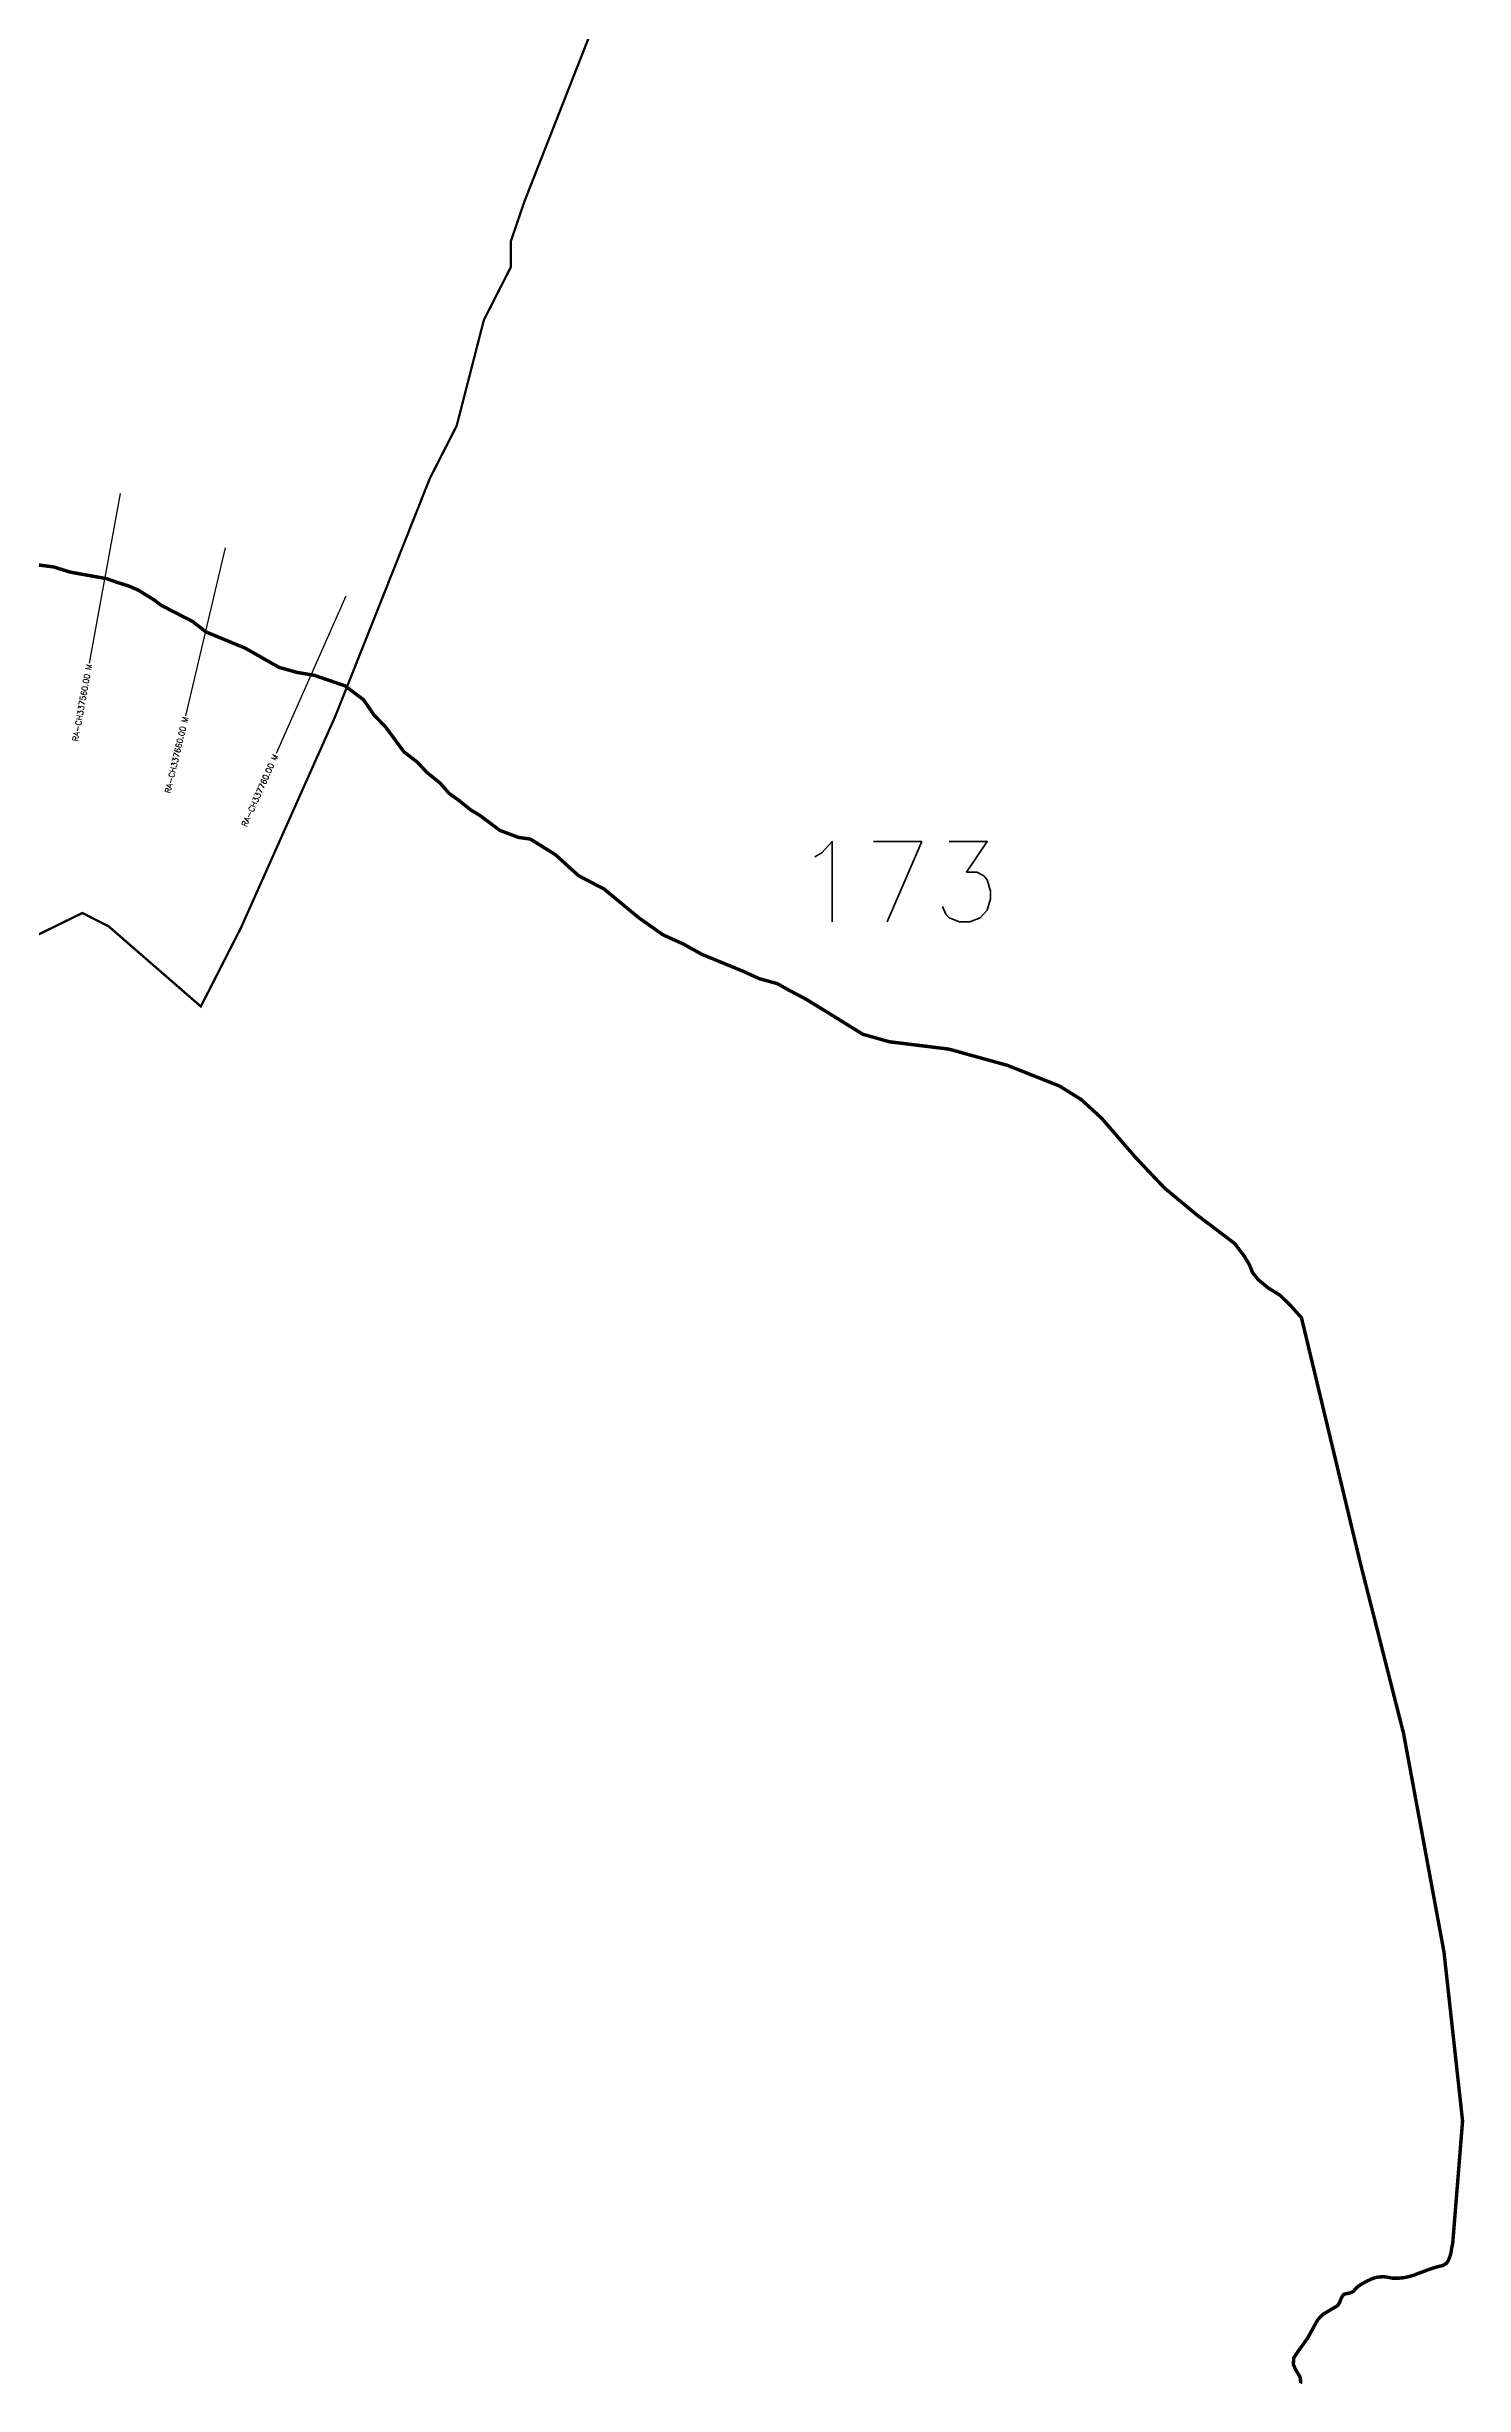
# Model space of a CAD drawing. Header units: metres. Extents: x 289015 to 292738, y 1988877 to 1992766.
# Drawn here: x 291504 to 292738, y 1988877 to 1990912 of the extents above; entities that cross this region are included whole.
import ezdxf
from ezdxf.enums import TextEntityAlignment as Align

# ---------------------------------------------------------------- set-up
doc = ezdxf.new("R2010")
doc.units = ezdxf.units.M
doc.header["$MEASUREMENT"] = 0
for name, color, linetype in [('CS', 134, 'Continuous'), ('CSMark', 6, 'Continuous'), ('NATURALLY PROTECTED', 3, 'Continuous')]:
    doc.layers.add(name, color=color, linetype=linetype)
doc.styles.get("Standard").update_dxf_attribs({"font": 'simplex.shx'})

msp = doc.modelspace()

# ---------------------------------------------------------------- linework, layer by layer
at = {"color": 6, "const_width": 2, "flags": 128}
msp.add_lwpolyline([(291978.6, 1990927.3), (291919.9, 1990777.9), (291908.1, 1990743.4), (291907.9, 1990720.4), (291884.5, 1990674.5), (291860.8, 1990582.4), (291837.4, 1990536.5), (291755.1, 1990329.6), (291673.1, 1990145.8), (291638, 1990077), (291557.8, 1990146.7), (291534.9, 1990158.4), (291488.6, 1990135.7)], dxfattribs=at)
at = {"layer": 'CS'}
for p, q in [((291567.7, 1990523.4), (291540.9, 1990375.9)), ((291659.1, 1990476.1), (291624.8, 1990330.1)), ((291764.3, 1990434.2), (291703.6, 1990297.1))]:
    msp.add_line(p, q, dxfattribs=at)
at = {"layer": 'NATURALLY PROTECTED', "const_width": 3, "flags": 128}
msp.add_lwpolyline([(291492.4, 1990461.8), (291509.7, 1990459.6), (291524.1, 1990455.1), (291541.3, 1990452), (291556.3, 1990449.3), (291564.6, 1990446.3), (291575.2, 1990443), (291583.5, 1990439.4), (291597.4, 1990430.8), (291603.6, 1990426.1), (291631, 1990412), (291642.5, 1990403), (291676.6, 1990388.9), (291706, 1990372.2), (291721.6, 1990367.8), (291736.9, 1990365.2), (291763.6, 1990356.1), (291779.7, 1990344), (291788.6, 1990331), (291799.2, 1990319.9), (291814.9, 1990298.6), (291826.6, 1990289.6), (291835, 1990280.6), (291846.2, 1990271.6), (291854.4, 1990262.3), (291862.7, 1990256.4), (291873.3, 1990247.9), (291881.3, 1990243.1), (291898.3, 1990230.3), (291914.5, 1990224.2), (291925, 1990222.7), (291946.8, 1990209.1), (291967, 1990190.8), (291989.2, 1990179.2), (292019.7, 1990154), (292040.4, 1990139.4), (292058.1, 1990131.4), (292074.3, 1990122.4), (292110.6, 1990107.5), (292124.1, 1990101.3), (292140, 1990096.9), (292150.7, 1990090.9), (292165.1, 1990083.3), (292185.5, 1990070.8), (292214.5, 1990052.8), (292237.6, 1990046.3), (292289.4, 1990039.9), (292340.3, 1990025.8), (292385.7, 1990007.8), (292398.7, 1989999.7), (292404.7, 1989996), (292422.5, 1989979.7), (292451.9, 1989945.7), (292477.2, 1989919), (292505.4, 1989895.6), (292538.2, 1989870.8), (292546.7, 1989859.7), (292551.1, 1989852.3), (292554, 1989845.2), (292558.8, 1989839.3), (292567.4, 1989832.1), (292578, 1989825.5), (292586.8, 1989816.9), (292596.5, 1989806.1), (292647.6, 1989593.2), (292685.4, 1989444.3), (292720.6, 1989254.1), (292736.8, 1989107), (292728.2, 1989000.4), (292727.2, 1988995.8), (292726.8, 1988992.5), (292725.7, 1988988.8), (292724.4, 1988985.6), (292722.8, 1988983.1), (292719.6, 1988981.2), (292714.2, 1988979.9), (292708.6, 1988978.1), (292703.5, 1988976.2), (292698.3, 1988974.3), (292694.3, 1988972.7), (292689.7, 1988971.4), (292685.7, 1988970.6), (292680.9, 1988970.1), (292675.9, 1988970.1), (292671.3, 1988971), (292668, 1988971.4), (292663.7, 1988971.2), (292660.8, 1988970.6), (292657.4, 1988969.4), (292652.6, 1988967.1), (292648.3, 1988964.7), (292645.7, 1988962.9), (292644.1, 1988961.5), (292642.7, 1988960), (292641.5, 1988958.5), (292639.7, 1988957.6), (292637.3, 1988956.9), (292635.5, 1988956.7), (292633.4, 1988956.1), (292631.9, 1988954.1), (292630.7, 1988951.6), (292630, 1988949.5), (292628.2, 1988946.5), (292625.5, 1988944.7), (292622.9, 1988943.3), (292619.3, 1988941.1), (292615.3, 1988938.7), (292610.6, 1988933.9), (292601.9, 1988918), (292593.6, 1988906.5), (292589.8, 1988900.8), (292589.4, 1988895.2), (292591.4, 1988890.5), (292595.3, 1988884.1), (292595.9, 1988879.2), (292595.6, 1988878.5)], dxfattribs=at)

# ---------------------------------------------------------------- texts
at = {"insert": (292154.8, 1990220.7), "char_height": 70, "attachment_point": 1}
msp.add_mtext_dynamic_manual_height_columns('173', width=95.172, gutter_width=1, heights=[0], dxfattribs=at)
at = {"layer": 'CSMark'}
for s, rotation, p in [('RA-CH337560.00 M', 79.6909, (291540.7, 1990374.9)), ('RA-CH337660.00 M', 76.8046, (291624.6, 1990329.1)), ('RA-CH337760.00 M', 66.1045, (291703.2, 1990296.2))]:
    msp.add_text(s, height=5, rotation=rotation, dxfattribs=at).set_placement(p, align=Align.MIDDLE_RIGHT)

doc.saveas('drawing.dxf')
